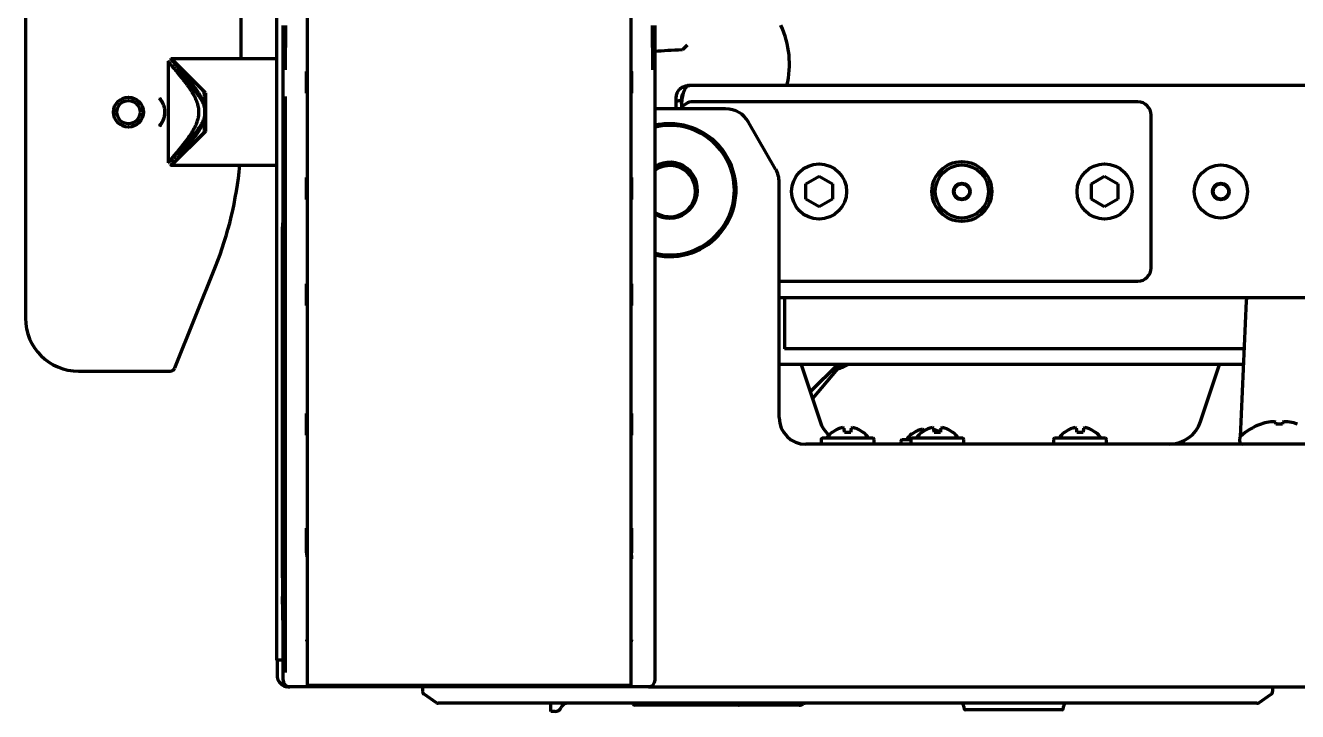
# Model space of a CAD drawing. Header units: inches. Extents: x -3022 to 7311, y 343 to 5680.
# Drawn here: x 2727.1 to 2918.7, y 418.2 to 521.4 of the extents above; entities that cross this region are included whole.
import ezdxf

# ---------------------------------------------------------------- set-up
doc = ezdxf.new("R2010")
doc.units = ezdxf.units.IN

msp = doc.modelspace()

# ---------------------------------------------------------------- linework, layer by layer
at = {"linetype": 'Continuous', "lineweight": 70}
for p, q in [((2769.54, 610.7), (2769.54, 423.9)), ((2818.29, 610.7), (2818.29, 423.9)), ((2727.12, 549.4), (2727.12, 477.39)), ((2759.62, 516.4), (2759.62, 549.4)), ((2764.92, 523.17), (2764.92, 425.9)), ((2765.92, 514.77), (2765.92, 521.45)), ((2766.28, 514.77), (2766.34, 521.45)), ((2821.49, 521.45), (2821.56, 514.77)), ((2821.92, 514.77), (2821.92, 521.45)), ((2748.62, 516), (2748.62, 500.8)), ((2749.12, 516.4), (2749.02, 516.4)), ((2753.82, 511.7), (2749.12, 516.4)), ((2754.22, 511.3), (2749.12, 516.4)), ((2764.92, 516.4), (2749.12, 516.4)), ((2769.45, 512.13), (2769.45, 513.67)), ((2818.39, 513.67), (2818.39, 512.13)), ((2821.92, 510.77), (2821.92, 514.77)), ((2826.98, 512.39), (2827.14, 512.39)), ((2827.17, 512.39), (2827.09, 512.39)), ((3595.66, 512.39), (2827.18, 512.39)), ((2754.12, 509.53), (2754.12, 510.4)), ((2754.22, 511.3), (2754.22, 505.5)), ((2765.92, 422.9), (2765.92, 510.77)), ((2766.26, 424.03), (2766.26, 510.77)), ((2821.92, 422.9), (2821.92, 510.77)), ((2825.12, 508.9), (2825.12, 509.96)), ((2825.92, 509.7), (2825.92, 510.24)), ((2825.92, 509.69), (2825.92, 509.01)), ((2894.62, 509.95), (2827.62, 509.95)), ((2754.12, 507.84), (2754.12, 508.97)), ((2832.54, 508.9), (2821.92, 508.9)), ((2896.62, 484.95), (2896.62, 507.95)), ((2754.12, 506.4), (2754.12, 507.27)), ((2840.08, 499.83), (2836, 506.9)), ((2754.22, 505.5), (2749.12, 500.4)), ((2749.12, 500.4), (2753.82, 505.11)), ((2749.02, 500.4), (2749.12, 500.4)), ((2749.12, 500.4), (2764.92, 500.4)), ((2844.62, 497.61), (2846.62, 498.76)), ((2846.62, 498.76), (2848.62, 497.61)), ((2887.62, 497.61), (2889.62, 498.76)), ((2889.62, 498.76), (2891.62, 497.61)), ((2769.45, 496.13), (2769.45, 497.67)), ((2818.39, 497.67), (2818.39, 496.13)), ((2840.62, 462.4), (2840.62, 497.83)), ((2844.62, 495.3), (2844.62, 497.61)), ((2848.62, 497.61), (2848.62, 495.3)), ((2872.62, 496.45), (2872.62, 496.6)), ((2887.62, 495.3), (2887.62, 497.61)), ((2891.62, 497.61), (2891.62, 495.3)), ((2846.62, 494.14), (2844.62, 495.3)), ((2848.62, 495.3), (2846.62, 494.14)), ((2889.62, 494.14), (2887.62, 495.3)), ((2891.62, 495.3), (2889.62, 494.14)), ((2765.81, 438.31), (2765.81, 491.13)), ((2749.61, 469.88), (2755.72, 485.14)), ((2840.62, 482.95), (2894.62, 482.95)), ((2769.45, 480.13), (2769.45, 481.67)), ((2818.39, 481.67), (2818.39, 480.13)), ((2840.63, 480.51), (3595.66, 480.51)), ((2841.42, 480.51), (2841.42, 474.95)), ((2910.92, 479.97), (2910.03, 459.51)), ((2841.42, 474.95), (2841.42, 472.75)), ((2910.61, 472.75), (2841.42, 472.75)), ((2735.11, 469.4), (2748.92, 469.4)), ((2910.51, 470.4), (2840.63, 470.4)), ((2843.91, 470.4), (2846.78, 461.82)), ((2849.42, 470.4), (2845.29, 466.27)), ((2849.94, 470.4), (2845.63, 465.26)), ((2904.06, 461.82), (2906.93, 470.4)), ((2769.45, 460.63), (2769.45, 462.17)), ((2818.39, 462.17), (2818.39, 460.63)), ((2915.42, 461.43), (2915.42, 461.74)), ((2916.42, 461.74), (2916.42, 461.43)), ((2848.59, 460.19), (2848.55, 460.19)), ((2853.29, 460.19), (2853.24, 460.19)), ((2860.59, 459.94), (2860.55, 459.94)), ((2862.09, 460.19), (2862.05, 460.19)), ((2862.4, 460.42), (2862.38, 460.59)), ((2866.79, 460.19), (2866.74, 460.19)), ((2883.59, 460.19), (2883.55, 460.19)), ((2888.29, 460.19), (2888.24, 460.19)), ((2913.17, 461.43), (2913.17, 461.44)), ((3583.92, 458.4), (2844.62, 458.4)), ((2846.92, 459.05), (2846.92, 458.65)), ((2854.77, 459.3), (2847.07, 459.3)), ((2854.92, 458.65), (2854.92, 459.05)), ((2858.92, 458.8), (2858.92, 458.4)), ((2860.42, 459.05), (2859.07, 459.05)), ((2860.42, 459.05), (2860.42, 458.65)), ((2868.27, 459.3), (2860.57, 459.3)), ((2868.42, 458.65), (2868.42, 459.05)), ((2881.92, 459.05), (2881.92, 458.65)), ((2889.77, 459.3), (2882.07, 459.3)), ((2889.92, 458.65), (2889.92, 459.05)), ((2909.92, 459.19), (2909.92, 458.9)), ((2909.99, 458.65), (2909.98, 458.4)), ((2769.45, 442.04), (2769.45, 444.89)), ((2818.39, 444.89), (2818.39, 442.04)), ((2769.54, 441.54), (2769.45, 441.63)), ((2765.92, 430.65), (2765.83, 435.48)), ((2765.92, 425.9), (2764.92, 425.9)), ((2765.04, 425.9), (2765.04, 423.32)), ((2769.54, 423.9), (2769.54, 422.1)), ((2818.29, 423.9), (2818.29, 422.1)), ((2765.34, 422.61), (2765.75, 422.2)), ((2766.64, 421.9), (2766.46, 421.9)), ((2766.64, 421.9), (2766.92, 421.9)), ((2820.92, 421.9), (2766.92, 421.9)), ((2818.29, 422.1), (2769.54, 422.1)), ((2786.92, 421.9), (2786.92, 421.17)), ((2820.93, 421.9), (3653.92, 421.9)), ((2914.92, 421.9), (2914.92, 421.17)), ((2788.99, 419.49), (2787.14, 420.75)), ((2912.85, 419.49), (2914.7, 420.75)), ((2790.92, 419.4), (2789.27, 419.4)), ((2910.92, 419.4), (2790.92, 419.4)), ((2806.22, 419.14), (2806.22, 419.4)), ((2806.22, 418.42), (2806.22, 419.14)), ((2806.22, 418.15), (2806.22, 418.42)), ((2806.86, 418.15), (2806.22, 418.15)), ((2807.79, 418.78), (2807.83, 418.86)), ((2807.82, 418.85), (2807.79, 418.78)), ((2822.44, 419.1), (2818.88, 419.1)), ((2825.65, 419.1), (2822.44, 419.1)), ((2829.39, 419.1), (2825.65, 419.1)), ((2830.59, 419.1), (2829.39, 419.1)), ((2834.58, 419.1), (2830.59, 419.1)), ((2836.73, 419.1), (2834.58, 419.1)), ((2841.48, 419.1), (2836.73, 419.1)), ((2843.62, 419.1), (2841.48, 419.1)), ((2868.42, 418.9), (2868.42, 418.65)), ((2883.17, 418.4), (2868.67, 418.4)), ((2883.42, 418.65), (2883.42, 418.9)), ((2912.56, 419.4), (2910.92, 419.4))]:
    msp.add_line(p, q, dxfattribs=at)
for centre, radius in [((2742.62, 508.4), 2.25), ((2742.62, 508.4), 1.75), ((2846.62, 496.45), 4.15), ((2868.12, 496.45), 4.5), ((2868.12, 496.45), 4), ((2889.62, 496.45), 4.15), ((2907.12, 496.45), 4), ((2868.12, 496.45), 1.25), ((2868.12, 496.45), 1.15), ((2907.12, 496.45), 1.25), ((2907.12, 496.45), 1.15)]:
    msp.add_circle(centre, radius, dxfattribs=at)
for centre, radius, start, end in [((2828.47, 515.65), 13.69, 346.2213, 25.1489), ((2827.62, 507.95), 2, 90, 151.6402), ((2829.92, 509.69), 4, 166.8963, 180), ((2894.62, 507.95), 2, 0, 90), ((2832.54, 504.9), 4, 30, 90), ((2824.12, 496.65), 10, 90, 102.7125), ((2824.12, 496.65), 10, 257.2931, 90), ((2824.12, 496.65), 9.75, 0, 103.0444), ((2705.12, 505.38), 54.5, 338.1986, 354.7602), ((2824.12, 496.65), 4.2, 270, 121.5844), ((2824.12, 496.65), 4, 270, 123.3619), ((2824.12, 496.45), 3.9, 331.2731, 124.335), ((2836.62, 497.83), 4, 0, 30), ((2824.12, 496.65), 9.75, 256.9556, 0), ((2824.12, 496.65), 4, 236.6325, 270), ((2824.12, 496.65), 4.2, 238.41, 270), ((2894.62, 484.95), 2, 270, 0), ((2912.42, 479.9), 1.5, 155.9613, 177.5), ((2844.62, 462.4), 4, 180, 270), ((2851.52, 463.4), 5, 198.4841, 226.8066), ((2899.32, 463.4), 5, 270, 341.5159), ((2915.92, 453.45), 8.44, 100.6622, 109.0271), ((2915.92, 453.45), 8.44, 70.9729, 79.3378), ((2850.92, 457.3), 3.74, 129.3791, 147.6759), ((2850.92, 457.3), 3.74, 32.3241, 50.6111), ((2862.92, 457.05), 3.74, 129.3791, 147.6759), ((2864.42, 457.3), 3.74, 129.3791, 147.6759), ((2864.42, 457.3), 3.74, 32.3241, 50.6111), ((2885.92, 457.3), 3.74, 129.3791, 147.6759), ((2885.92, 457.3), 3.74, 32.3241, 50.6111), ((2915.92, 453.45), 8.45, 108.9925, 133.7747), ((2915.92, 453.45), 7.99, 86.4122, 93.5878), ((2847.2, 459.05), 0.283, 118.0725, 180), ((2847.2, 458.65), 0.283, 180, 241.9275), ((2854.63, 459.05), 0.283, 0, 61.9275), ((2854.63, 458.65), 0.283, 298.0725, 0), ((2859.2, 458.8), 0.283, 118.0725, 180), ((2860.7, 459.05), 0.283, 118.0725, 180), ((2860.7, 458.65), 0.283, 180, 241.9275), ((2868.13, 459.05), 0.283, 0, 61.9275), ((2868.13, 458.65), 0.283, 298.0725, 0), ((2882.2, 459.05), 0.283, 118.0725, 180), ((2882.2, 458.65), 0.283, 180, 241.9275), ((2889.63, 459.05), 0.283, 0, 61.9275), ((2889.63, 458.65), 0.283, 298.0725, 0), ((2910.42, 459.19), 0.5, 133.7747, 180), ((2910.42, 458.9), 0.5, 180, 270), ((2766.04, 423.32), 1, 180, 225), ((2766.46, 422.9), 1, 225, 270), ((2787.42, 421.17), 0.5, 180, 235.7131), ((2914.42, 421.17), 0.5, 304.2869, 0), ((2789.27, 419.9), 0.5, 235.7131, 270), ((2806.86, 419.15), 1, 270, 337.9757), ((2808.72, 418.4), 1, 126.9617, 153.7693), ((2818.42, 419.15), 0.25, 23.5782, 90), ((2818.88, 419.35), 0.25, 203.5782, 270), ((2836.73, 419.35), 0.25, 270, 336.4218), ((2837.19, 419.15), 0.25, 90, 156.4218), ((2841.02, 419.15), 0.25, 23.5782, 90), ((2841.48, 419.35), 0.25, 203.5782, 270), ((2867.92, 418.9), 0.5, 0, 90), ((2868.67, 418.65), 0.25, 180, 270), ((2883.17, 418.65), 0.25, 270, 0), ((2883.92, 418.9), 0.5, 90, 180), ((2912.56, 419.9), 0.5, 270, 304.2869)]:
    msp.add_arc(centre, radius, start, end, dxfattribs=at)
for centre, major_axis, ratio, start_param, end_param in [((2828.8, 516.84), (10, 0.03), 0.096324, 1.849991, 2.329653), ((2826.87, 517.48), (2.07, 2.17), 0.265136, 1.360887, 1.694796), ((2747.88, 510.55), (-0.395, -0.307), 0.999595, 5.622872, 6.283185), ((2747.88, 506.26), (-0.395, 0.307), 0.999595, 0.000028, 0.660313), ((2769.81, 491.13), (3.46, -2), 0.999797, 3.435773, 3.665103), ((2735.13, 477.41), (-5.67, -5.67), 0.997265, 5.499157, 7.067214), ((2748.92, 470.15), (0.031, 0.75), 0.998627, 3.182793, 4.372709), ((2847.11, 477.41), (5.67, -5.67), 0.997265, 5.782902, 6.004169), ((2914.89, 453.45), (0, -8.32), 0.707107, 3.051363, 3.231822), ((2916.95, 453.45), (0, 8.32), 0.707107, 6.192956, 6.373415), ((2850.91, 457.28), (-3.62, 0.87), 0.997235, 5.247399, 5.62012), ((2850.66, 457.25), (-0.81, 3.6), 0.902278, 6.178468, 6.295334), ((2850.36, 457.25), (-0.38, 3.67), 0.420739, 6.027806, 6.144672), ((2850.62, 457.28), (-0.27, 3.72), 0.017407, 5.611261, 5.983982), ((2851.21, 457.28), (-0.27, -3.72), 0.017407, 3.440796, 3.813517), ((2851.47, 457.25), (-0.38, -3.67), 0.420739, 3.280106, 3.396972), ((2851.18, 457.25), (-0.81, -3.6), 0.902278, 3.129444, 3.24631), ((2850.92, 457.28), (-3.62, -0.87), 0.997235, 3.804658, 4.177379), ((2862.91, 457.03), (-3.62, 0.87), 0.997235, 5.247399, 5.62012), ((2862.66, 457), (-0.81, 3.6), 0.902278, 6.178468, 6.295334), ((2864.41, 457.28), (-3.62, 0.87), 0.997235, 5.247399, 5.62012), ((2862.36, 457), (-0.38, 3.67), 0.420739, 6.027806, 6.144672), ((2864.16, 457.25), (-0.81, 3.6), 0.902278, 6.178468, 6.295334), ((2863.86, 457.25), (-0.38, 3.67), 0.420739, 6.027806, 6.144672), ((2864.12, 457.28), (-0.27, 3.72), 0.017407, 5.611261, 5.983982), ((2862.92, 457.03), (-3.62, -0.87), 0.997235, 3.949751, 4.177379), ((2864.71, 457.28), (-0.27, -3.72), 0.017407, 3.440796, 3.813517), ((2864.97, 457.25), (-0.38, -3.67), 0.420739, 3.280106, 3.396972), ((2864.68, 457.25), (-0.81, -3.6), 0.902278, 3.129444, 3.24631), ((2864.42, 457.28), (-3.62, -0.87), 0.997235, 3.804658, 4.177379), ((2885.91, 457.28), (-3.62, 0.87), 0.997235, 5.247399, 5.62012), ((2885.66, 457.25), (-0.81, 3.6), 0.902278, 6.178468, 6.295334), ((2885.36, 457.25), (-0.38, 3.67), 0.420739, 6.027806, 6.144672), ((2885.62, 457.28), (-0.27, 3.72), 0.017407, 5.611261, 5.983982), ((2886.21, 457.28), (-0.27, -3.72), 0.017407, 3.440796, 3.813517), ((2886.47, 457.25), (-0.38, -3.67), 0.420739, 3.280106, 3.396972), ((2886.18, 457.25), (-0.81, -3.6), 0.902278, 3.129444, 3.24631), ((2885.92, 457.28), (-3.62, -0.87), 0.997235, 3.804658, 4.177379), ((2769.45, 442.04), (0, 0.707), 0.006171, 1.576967, 2.190511), ((2818.38, 442.04), (0, 0.707), 0.006171, 4.0925, 4.706218), ((2765.88, 438.31), (0, 4), 0.017455, 1.570796, 2.356194), ((2766.92, 422.9), (-0.707, -0.707), 0.999695, 5.497939, 7.068431), ((2820.92, 422.9), (0.707, -0.707), 0.999695, 5.497939, 7.068431), ((2825.47, 419.15), (0, 0.25), 0.381966, 5.123906, 6.283185), ((2825.65, 419.35), (0, 0.25), 0.381966, 1.982313, 3.141593), ((2843.62, 419.35), (0.544, 0), 0.459854, 4.712389, 5.871668), ((2844.61, 419.15), (0.544, 0), 0.459854, 1.570796, 2.730076)]:
    msp.add_ellipse(centre, major_axis=major_axis, ratio=ratio, start_param=start_param, end_param=end_param, dxfattribs=at)
for points, knots in [([(2754.12, 508.97), (2754.09, 509.11), (2754.05, 509.24), (2753.99, 509.43), (2753.96, 509.5), (2753.91, 509.62), (2753.89, 509.69), (2753.8, 509.87), (2753.74, 509.99), (2753.61, 510.22), (2753.55, 510.34), (2753.41, 510.56), (2753.34, 510.67), (2753.22, 510.84), (2753.19, 510.89), (2753.11, 511), (2753.07, 511.05), (2752.96, 511.21), (2752.88, 511.31), (2752.72, 511.52), (2752.65, 511.62), (2752.41, 511.91), (2752.25, 512.1), (2751.93, 512.48), (2751.77, 512.66), (2751.57, 512.88), (2751.53, 512.93), (2751.45, 513.02), (2751.34, 513.15), (2751.22, 513.27), (2750.99, 513.52), (2750.84, 513.69), (2750.55, 514), (2750.41, 514.15), (2750.14, 514.44), (2750.01, 514.57), (2749.75, 514.84), (2749.63, 514.96), (2749.41, 515.19), (2749.31, 515.3), (2749.17, 515.44), (2749.12, 515.49), (2749.06, 515.55), (2749.03, 515.58), (2749, 515.61), (2748.98, 515.63), (2748.97, 515.64), (2748.89, 515.73), (2748.83, 515.79), (2748.72, 515.9), (2748.69, 515.94), (2748.65, 515.98), (2748.64, 515.99), (2748.63, 516), (2748.62, 516), (2748.62, 516), (2748.62, 516), (2748.62, 516), (2748.62, 516), (2748.62, 516)], [0, 0, 0, 0, 0.031218, 0.031218, 0.046827, 0.046827, 0.062436, 0.062436, 0.093653, 0.093653, 0.124871, 0.124871, 0.156089, 0.156089, 0.171698, 0.171698, 0.187307, 0.187307, 0.218525, 0.218525, 0.249742, 0.249742, 0.312178, 0.312178, 0.374614, 0.374614, 0.390223, 0.390223, 0.405831, 0.437049, 0.437049, 0.499485, 0.499485, 0.561921, 0.561921, 0.624356, 0.624356, 0.686792, 0.686792, 0.749227, 0.749227, 0.780445, 0.780445, 0.796054, 0.803859, 0.803859, 0.811663, 0.811663, 0.874099, 0.874099, 0.936534, 0.936534, 0.967752, 0.967752, 0.983361, 0.983361, 0.99897, 0.99897, 1, 1, 1, 1]), ([(2754.12, 509.53), (2754.08, 509.66), (2754.03, 509.78), (2753.92, 510.02), (2753.87, 510.14), (2753.75, 510.37), (2753.69, 510.48), (2753.57, 510.7), (2753.5, 510.81), (2753.4, 510.98), (2753.37, 511.03), (2753.3, 511.14), (2753.26, 511.19), (2753.16, 511.35), (2753.09, 511.45), (2752.87, 511.76), (2752.73, 511.96), (2752.44, 512.35), (2752.29, 512.54), (2752.08, 512.82), (2752, 512.91), (2751.89, 513.04), (2751.86, 513.09), (2751.79, 513.18), (2751.75, 513.22), (2751.57, 513.44), (2751.43, 513.62), (2751.15, 513.95), (2751.02, 514.11), (2750.76, 514.42), (2750.63, 514.57), (2750.44, 514.78), (2750.38, 514.85), (2750.29, 514.95), (2750.26, 514.99), (2750.2, 515.06), (2750.18, 515.09), (2750.03, 515.25), (2749.93, 515.37), (2749.73, 515.6), (2749.64, 515.71), (2749.51, 515.85), (2749.47, 515.89), (2749.41, 515.96), (2749.4, 515.98), (2749.37, 516.01), (2749.36, 516.02), (2749.34, 516.04), (2749.27, 516.12), (2749.2, 516.19), (2749.11, 516.3), (2749.08, 516.34), (2749.04, 516.38), (2749.03, 516.39), (2749.02, 516.4), (2749.02, 516.4), (2749.02, 516.4), (2749.02, 516.4), (2749.02, 516.4), (2749.02, 516.4), (2749.02, 516.4)], [0, 0, 0, 0, 0.031212, 0.031212, 0.062424, 0.062424, 0.093636, 0.093636, 0.124848, 0.124848, 0.140454, 0.140454, 0.15606, 0.15606, 0.187272, 0.187272, 0.249696, 0.249696, 0.31212, 0.31212, 0.343332, 0.343332, 0.358938, 0.358938, 0.374544, 0.374544, 0.436967, 0.436967, 0.499391, 0.499391, 0.561815, 0.561815, 0.593027, 0.593027, 0.608633, 0.608633, 0.624239, 0.624239, 0.686663, 0.686663, 0.749087, 0.749087, 0.780299, 0.780299, 0.795905, 0.795905, 0.803708, 0.803708, 0.811511, 0.873935, 0.873935, 0.936359, 0.936359, 0.967571, 0.967571, 0.983177, 0.983177, 0.998783, 0.998783, 1, 1, 1, 1]), ([(2749.12, 501.4), (2749.12, 501.4), (2749.13, 501.42), (2749.18, 501.47), (2749.21, 501.51), (2749.28, 501.58), (2749.3, 501.61), (2749.34, 501.66), (2749.36, 501.68), (2749.39, 501.71), (2749.4, 501.73), (2749.48, 501.82), (2749.56, 501.91), (2749.72, 502.1), (2749.81, 502.2), (2749.93, 502.34), (2749.95, 502.37), (2750, 502.43), (2750.03, 502.46), (2750.1, 502.55), (2750.15, 502.61), (2750.31, 502.81), (2750.42, 502.94), (2750.65, 503.23), (2750.77, 503.38), (2750.95, 503.61), (2751.01, 503.69), (2751.11, 503.81), (2751.14, 503.85), (2751.2, 503.93), (2751.23, 503.97), (2751.39, 504.18), (2751.52, 504.35), (2751.77, 504.71), (2751.89, 504.89), (2752.14, 505.27), (2752.26, 505.46), (2752.43, 505.76), (2752.49, 505.87), (2752.57, 506.02), (2752.6, 506.08), (2752.65, 506.18), (2752.68, 506.24), (2752.76, 506.4), (2752.81, 506.51), (2752.9, 506.73), (2752.94, 506.84), (2753.02, 507.07), (2753.06, 507.19), (2753.1, 507.34), (2753.11, 507.37), (2753.12, 507.43), (2753.15, 507.52), (2753.17, 507.61), (2753.2, 507.79), (2753.22, 507.91), (2753.24, 508.16), (2753.25, 508.29), (2753.24, 508.44), (2753.24, 508.47), (2753.24, 508.54), (2753.24, 508.57), (2753.24, 508.66), (2753.22, 508.85), (2753.2, 509.03), (2753.15, 509.27), (2753.12, 509.39), (2753.07, 509.57), (2753.06, 509.63), (2753.03, 509.72), (2753.02, 509.75), (2753, 509.81), (2752.95, 509.95), (2752.89, 510.09), (2752.8, 510.31), (2752.75, 510.42), (2752.65, 510.64), (2752.6, 510.74), (2752.48, 510.95), (2752.43, 511.05), (2752.34, 511.2), (2752.31, 511.25), (2752.25, 511.35), (2752.22, 511.4), (2752.13, 511.55), (2752.07, 511.64), (2751.88, 511.93), (2751.76, 512.11), (2751.51, 512.46), (2751.38, 512.63), (2751.14, 512.96), (2751.01, 513.12), (2750.83, 513.36), (2750.77, 513.43), (2750.68, 513.54), (2750.65, 513.58), (2750.59, 513.65), (2750.56, 513.69), (2750.42, 513.87), (2750.31, 514), (2750.1, 514.26), (2750, 514.38), (2749.85, 514.55), (2749.81, 514.6), (2749.74, 514.68), (2749.72, 514.71), (2749.68, 514.76), (2749.66, 514.78), (2749.55, 514.9), (2749.48, 514.99), (2749.35, 515.13), (2749.3, 515.2), (2749.24, 515.26), (2749.23, 515.27), (2749.21, 515.3), (2749.2, 515.31), (2749.18, 515.34), (2749.15, 515.37), (2749.13, 515.39), (2749.12, 515.4), (2749.12, 515.4), (2749.12, 515.4), (2749.12, 515.4), (2749.12, 515.4)], [0, 0, 0, 0, 0.031264, 0.031264, 0.062527, 0.062527, 0.078159, 0.078159, 0.085975, 0.085975, 0.093791, 0.093791, 0.125055, 0.125055, 0.156318, 0.156318, 0.164134, 0.164134, 0.17195, 0.17195, 0.187582, 0.187582, 0.218846, 0.218846, 0.250109, 0.250109, 0.265741, 0.265741, 0.273557, 0.273557, 0.281373, 0.281373, 0.312637, 0.312637, 0.3439, 0.3439, 0.375164, 0.375164, 0.390796, 0.390796, 0.398612, 0.398612, 0.406428, 0.406428, 0.42206, 0.42206, 0.437691, 0.437691, 0.453323, 0.453323, 0.457231, 0.457231, 0.461139, 0.468955, 0.468955, 0.484587, 0.484587, 0.500219, 0.500219, 0.504127, 0.504127, 0.508035, 0.508035, 0.515851, 0.531483, 0.531483, 0.547114, 0.547114, 0.55493, 0.55493, 0.558838, 0.558838, 0.562746, 0.578378, 0.578378, 0.59401, 0.59401, 0.609642, 0.609642, 0.625274, 0.625274, 0.633089, 0.633089, 0.640905, 0.640905, 0.656537, 0.656537, 0.687801, 0.687801, 0.719065, 0.719065, 0.750328, 0.750328, 0.76596, 0.76596, 0.773776, 0.773776, 0.781592, 0.781592, 0.812856, 0.812856, 0.844119, 0.844119, 0.859751, 0.859751, 0.867567, 0.867567, 0.875383, 0.875383, 0.906647, 0.906647, 0.93791, 0.93791, 0.945726, 0.945726, 0.953542, 0.953542, 0.969174, 0.984806, 0.984806, 0.992622, 0.992622, 1, 1, 1, 1]), ([(2765.92, 510.77), (2765.92, 511.12), (2765.92, 511.47), (2765.92, 512.16), (2765.92, 512.49), (2765.92, 513), (2765.92, 513.16), (2765.92, 513.41), (2765.92, 513.5), (2765.92, 513.66), (2765.92, 513.74), (2765.92, 514.15), (2765.92, 514.46), (2765.92, 514.77)], [0, 0, 0, 0, 0.25, 0.25, 0.5, 0.5, 0.625, 0.625, 0.6875, 0.6875, 0.75, 0.75, 1, 1, 1, 1]), ([(2769.45, 513.67), (2769.45, 513.72), (2769.45, 513.76), (2769.45, 513.84), (2769.45, 513.88), (2769.45, 513.96), (2769.45, 514), (2769.45, 514.08), (2769.45, 514.12), (2769.45, 514.17), (2769.45, 514.19), (2769.45, 514.22), (2769.45, 514.24), (2769.45, 514.29), (2769.45, 514.32), (2769.45, 514.38), (2769.45, 514.43), (2769.45, 514.48), (2769.45, 514.51), (2769.45, 514.52), (2769.45, 514.53), (2769.45, 514.54)], [0, 0, 0, 0, 0.125, 0.125, 0.25, 0.25, 0.375, 0.375, 0.5, 0.5, 0.5625, 0.5625, 0.625, 0.625, 0.75, 0.75, 0.875, 0.9375, 0.96875, 0.96875, 1, 1, 1, 1]), ([(2818.38, 514.54), (2818.38, 514.53), (2818.38, 514.52), (2818.38, 514.51), (2818.38, 514.48), (2818.38, 514.43), (2818.38, 514.38), (2818.38, 514.32), (2818.38, 514.29), (2818.38, 514.24), (2818.38, 514.22), (2818.38, 514.19), (2818.38, 514.17), (2818.38, 514.12), (2818.38, 514.08), (2818.38, 514), (2818.38, 513.96), (2818.39, 513.88), (2818.39, 513.84), (2818.39, 513.76), (2818.39, 513.72), (2818.39, 513.67)], [0, 0, 0, 0, 0.03125, 0.03125, 0.0625, 0.125, 0.25, 0.25, 0.375, 0.375, 0.4375, 0.4375, 0.5, 0.5, 0.625, 0.625, 0.75, 0.75, 0.875, 0.875, 1, 1, 1, 1]), ([(2754.12, 510.4), (2754.12, 510.52), (2754.12, 510.63), (2754.11, 510.8), (2754.1, 510.86), (2754.09, 510.97), (2754.08, 511.03), (2754.06, 511.14), (2754.05, 511.19), (2754.03, 511.27), (2754.03, 511.3), (2754.01, 511.35), (2754, 511.38), (2753.98, 511.43), (2753.97, 511.46), (2753.95, 511.51), (2753.94, 511.54), (2753.92, 511.57), (2753.91, 511.58), (2753.9, 511.61), (2753.89, 511.62), (2753.86, 511.65), (2753.84, 511.68), (2753.82, 511.7)], [0, 0, 0, 0, 0.25, 0.25, 0.375, 0.375, 0.5, 0.5, 0.625, 0.625, 0.6875, 0.6875, 0.75, 0.75, 0.8125, 0.8125, 0.875, 0.875, 0.90625, 0.90625, 0.9375, 0.9375, 1, 1, 1, 1]), ([(2769.45, 511.27), (2769.45, 511.28), (2769.45, 511.28), (2769.45, 511.3), (2769.45, 511.32), (2769.45, 511.38), (2769.45, 511.42), (2769.45, 511.49), (2769.45, 511.52), (2769.45, 511.57), (2769.45, 511.59), (2769.45, 511.62), (2769.45, 511.64), (2769.45, 511.69), (2769.45, 511.73), (2769.45, 511.8), (2769.45, 511.84), (2769.45, 511.92), (2769.45, 511.96), (2769.45, 512.05), (2769.45, 512.09), (2769.45, 512.13)], [0, 0, 0, 0, 0.03125, 0.03125, 0.0625, 0.125, 0.25, 0.25, 0.375, 0.375, 0.4375, 0.4375, 0.5, 0.5, 0.625, 0.625, 0.75, 0.75, 0.875, 0.875, 1, 1, 1, 1]), ([(2818.39, 512.13), (2818.39, 512.09), (2818.39, 512.05), (2818.39, 511.96), (2818.39, 511.92), (2818.38, 511.84), (2818.38, 511.8), (2818.38, 511.73), (2818.38, 511.69), (2818.38, 511.64), (2818.38, 511.62), (2818.38, 511.59), (2818.38, 511.57), (2818.38, 511.52), (2818.38, 511.49), (2818.38, 511.42), (2818.38, 511.38), (2818.38, 511.32), (2818.38, 511.3), (2818.38, 511.28), (2818.38, 511.28), (2818.38, 511.27)], [0, 0, 0, 0, 0.125, 0.125, 0.25, 0.25, 0.375, 0.375, 0.5, 0.5, 0.5625, 0.5625, 0.625, 0.625, 0.75, 0.75, 0.875, 0.9375, 0.96875, 0.96875, 1, 1, 1, 1]), ([(2825.12, 510.59), (2825.12, 510.6), (2825.12, 510.61), (2825.12, 510.64), (2825.12, 510.66), (2825.12, 510.68), (2825.12, 510.7), (2825.12, 510.72), (2825.12, 510.74), (2825.13, 510.76), (2825.13, 510.78), (2825.13, 510.8), (2825.13, 510.83), (2825.14, 510.85), (2825.14, 510.87), (2825.14, 510.89), (2825.15, 510.91), (2825.15, 510.93), (2825.15, 510.95), (2825.16, 510.97), (2825.16, 510.99), (2825.17, 511.01), (2825.17, 511.03), (2825.18, 511.05), (2825.18, 511.07), (2825.19, 511.09), (2825.19, 511.11), (2825.2, 511.13), (2825.21, 511.15), (2825.21, 511.17), (2825.22, 511.19), (2825.23, 511.21), (2825.23, 511.23), (2825.24, 511.25), (2825.25, 511.27), (2825.26, 511.29), (2825.27, 511.31), (2825.27, 511.32), (2825.28, 511.34), (2825.29, 511.36), (2825.3, 511.38), (2825.31, 511.4), (2825.32, 511.42), (2825.33, 511.43), (2825.34, 511.45), (2825.35, 511.47), (2825.36, 511.49), (2825.37, 511.5), (2825.38, 511.52), (2825.39, 511.54), (2825.4, 511.56), (2825.41, 511.57), (2825.42, 511.59), (2825.43, 511.61), (2825.44, 511.62), (2825.45, 511.64), (2825.46, 511.65), (2825.48, 511.67), (2825.49, 511.69), (2825.5, 511.7), (2825.51, 511.72), (2825.52, 511.73), (2825.54, 511.75), (2825.55, 511.76), (2825.56, 511.78), (2825.58, 511.79), (2825.59, 511.81), (2825.61, 511.83), (2825.64, 511.86), (2825.67, 511.89), (2825.71, 511.92), (2825.74, 511.96), (2825.78, 511.99), (2825.82, 512.02), (2825.85, 512.04), (2825.89, 512.07), (2825.93, 512.1), (2825.97, 512.12), (2826.01, 512.15), (2826.05, 512.17), (2826.09, 512.19), (2826.13, 512.21), (2826.17, 512.23), (2826.21, 512.25), (2826.25, 512.26), (2826.29, 512.28), (2826.33, 512.29), (2826.37, 512.31), (2826.41, 512.32), (2826.45, 512.33), (2826.49, 512.34), (2826.53, 512.35), (2826.57, 512.36), (2826.61, 512.37), (2826.65, 512.37), (2826.69, 512.38), (2826.73, 512.38), (2826.77, 512.39), (2826.79, 512.39), (2826.81, 512.39)], [0, 0, 0, 0, 0.007389, 0.014772, 0.022148, 0.029517, 0.036879, 0.044235, 0.051584, 0.058927, 0.066263, 0.073593, 0.080917, 0.088234, 0.095545, 0.102851, 0.11015, 0.117443, 0.12473, 0.132011, 0.139286, 0.146556, 0.15382, 0.161078, 0.16833, 0.175578, 0.182819, 0.190055, 0.197286, 0.204512, 0.211732, 0.218948, 0.226158, 0.233363, 0.240563, 0.247758, 0.254949, 0.262134, 0.269315, 0.276492, 0.283663, 0.29083, 0.297993, 0.305151, 0.312305, 0.319455, 0.326601, 0.333742, 0.340879, 0.348012, 0.355142, 0.362267, 0.369389, 0.376507, 0.383621, 0.390731, 0.397838, 0.404942, 0.412042, 0.419138, 0.426232, 0.433322, 0.440409, 0.447493, 0.454573, 0.461651, 0.468726, 0.475798, 0.493613, 0.511357, 0.529031, 0.546636, 0.564173, 0.581643, 0.599048, 0.616388, 0.633665, 0.650879, 0.668031, 0.685123, 0.702157, 0.719132, 0.73605, 0.752913, 0.769721, 0.786476, 0.803179, 0.819831, 0.836433, 0.852987, 0.869493, 0.885954, 0.90237, 0.918742, 0.935073, 0.951363, 0.967613, 0.983825, 1, 1, 1, 1]), ([(2827.09, 512.39), (2827.08, 512.39), (2827.08, 512.39), (2827.06, 512.39), (2827.05, 512.38), (2827.03, 512.38), (2827.02, 512.38), (2827.01, 512.38), (2826.99, 512.37), (2826.98, 512.37), (2826.96, 512.37), (2826.95, 512.36), (2826.94, 512.36), (2826.92, 512.36), (2826.91, 512.35), (2826.9, 512.35), (2826.88, 512.34), (2826.87, 512.34), (2826.86, 512.33), (2826.84, 512.33), (2826.83, 512.32), (2826.82, 512.31), (2826.81, 512.31), (2826.79, 512.3), (2826.78, 512.29), (2826.77, 512.28), (2826.75, 512.28), (2826.74, 512.27), (2826.73, 512.26), (2826.72, 512.25), (2826.7, 512.24), (2826.69, 512.23), (2826.65, 512.2), (2826.6, 512.14), (2826.52, 512.05), (2826.44, 511.94), (2826.38, 511.82), (2826.32, 511.7), (2826.26, 511.56), (2826.21, 511.41), (2826.18, 511.29), (2826.15, 511.21), (2826.14, 511.17), (2826.13, 511.13), (2826.12, 511.09), (2826.11, 511.05), (2826.1, 511.01), (2826.09, 510.97), (2826.09, 510.93), (2826.08, 510.89), (2826.07, 510.84), (2826.06, 510.8), (2826.05, 510.76), (2826.04, 510.72), (2826.04, 510.68), (2826.03, 510.63), (2826.02, 510.61), (2826.02, 510.59)], [0, 0, 0, 0, 0.008318, 0.016663, 0.025033, 0.033431, 0.041855, 0.050306, 0.058784, 0.067289, 0.075822, 0.084383, 0.092972, 0.101589, 0.110234, 0.118908, 0.12761, 0.136341, 0.145102, 0.153891, 0.16271, 0.171559, 0.180437, 0.189346, 0.198284, 0.207253, 0.216253, 0.225283, 0.234343, 0.243435, 0.252558, 0.261712, 0.270898, 0.334721, 0.398233, 0.461488, 0.524538, 0.583363, 0.643194, 0.704072, 0.766035, 0.780791, 0.795527, 0.810243, 0.82494, 0.839619, 0.85428, 0.868923, 0.883549, 0.898159, 0.912752, 0.92733, 0.941892, 0.95644, 0.970973, 0.985493, 1, 1, 1, 1]), ([(2826.97, 512.39), (2826.95, 512.39), (2826.92, 512.39), (2826.87, 512.39), (2826.84, 512.39), (2826.81, 512.39)], [0, 0, 0, 0, 0.5, 0.5, 1, 1, 1, 1]), ([(2747.31, 506.36), (2747.44, 506.5), (2747.56, 506.64), (2747.76, 506.96), (2747.84, 507.13), (2747.98, 507.48), (2748.03, 507.66), (2748.1, 508.03), (2748.12, 508.22), (2748.12, 508.59), (2748.1, 508.78), (2748.03, 509.15), (2747.98, 509.33), (2747.84, 509.68), (2747.76, 509.84), (2747.56, 510.16), (2747.44, 510.31), (2747.31, 510.45)], [0, 0, 0, 0, 0.125, 0.125, 0.25, 0.25, 0.375, 0.375, 0.5, 0.5, 0.625, 0.625, 0.75, 0.75, 0.875, 0.875, 1, 1, 1, 1]), ([(2747.86, 509.61), (2747.85, 509.64), (2747.84, 509.66), (2747.81, 509.73), (2747.79, 509.77), (2747.76, 509.82), (2747.75, 509.84), (2747.73, 509.88), (2747.72, 509.9), (2747.69, 509.95), (2747.67, 509.98), (2747.64, 510.04), (2747.62, 510.06), (2747.59, 510.1), (2747.59, 510.11), (2747.57, 510.13), (2747.56, 510.14), (2747.54, 510.17), (2747.53, 510.18), (2747.51, 510.21), (2747.5, 510.22), (2747.5, 510.23), (2747.49, 510.24), (2747.49, 510.24), (2747.49, 510.24), (2747.49, 510.24)], [0, 0, 0, 0, 0.063287, 0.063287, 0.180376, 0.180376, 0.23892, 0.23892, 0.297465, 0.297465, 0.414554, 0.414554, 0.531643, 0.531643, 0.590188, 0.590188, 0.648733, 0.648733, 0.765822, 0.765822, 0.882911, 0.882911, 0.941455, 0.941455, 1, 1, 1, 1]), ([(2754.12, 509.53), (2754.12, 509.44), (2754.12, 509.35), (2754.12, 509.16), (2754.12, 509.07), (2754.12, 508.97)], [0, 0, 0, 0, 0.5, 0.5, 1, 1, 1, 1]), ([(2826.15, 511.23), (2826.14, 511.23), (2826.14, 511.22), (2826.13, 511.21), (2826.12, 511.2), (2826.12, 511.19), (2826.11, 511.18), (2826.1, 511.17), (2826.09, 511.16), (2826.08, 511.14), (2826.08, 511.13), (2826.07, 511.12), (2826.06, 511.11), (2826.06, 511.1), (2826.05, 511.09), (2826.04, 511.07), (2826.04, 511.06), (2826.03, 511.05), (2826.02, 511.04), (2826.02, 511.02), (2826.01, 511.01), (2826, 511), (2826, 510.99), (2825.99, 510.97), (2825.99, 510.96), (2825.98, 510.95), (2825.98, 510.93), (2825.97, 510.92), (2825.97, 510.91), (2825.96, 510.89), (2825.96, 510.88), (2825.96, 510.87), (2825.95, 510.85), (2825.95, 510.84), (2825.95, 510.82), (2825.94, 510.81), (2825.94, 510.8), (2825.94, 510.78), (2825.93, 510.77), (2825.93, 510.75), (2825.93, 510.74), (2825.93, 510.72), (2825.92, 510.71), (2825.92, 510.7), (2825.92, 510.68), (2825.92, 510.67), (2825.92, 510.65), (2825.92, 510.64), (2825.92, 510.62), (2825.92, 510.61), (2825.92, 510.6), (2825.92, 510.59)], [0, 0, 0, 0, 0.016179, 0.037049, 0.057892, 0.07871, 0.099503, 0.120273, 0.141018, 0.161741, 0.182442, 0.203122, 0.22378, 0.244419, 0.265037, 0.285637, 0.306219, 0.326783, 0.347331, 0.367862, 0.388378, 0.408878, 0.429365, 0.449838, 0.470299, 0.490747, 0.511183, 0.531609, 0.552025, 0.572431, 0.592829, 0.613219, 0.633601, 0.653976, 0.674346, 0.69471, 0.715069, 0.735425, 0.755777, 0.776127, 0.796474, 0.816821, 0.837167, 0.857513, 0.877861, 0.898209, 0.91856, 0.938914, 0.959271, 0.979633, 1, 1, 1, 1]), ([(2747.49, 506.56), (2747.49, 506.56), (2747.49, 506.57), (2747.49, 506.57), (2747.5, 506.57), (2747.5, 506.58), (2747.51, 506.59), (2747.53, 506.61), (2747.53, 506.62), (2747.54, 506.64), (2747.55, 506.65), (2747.57, 506.68), (2747.59, 506.7), (2747.62, 506.74), (2747.63, 506.77), (2747.66, 506.81), (2747.67, 506.83), (2747.69, 506.86), (2747.7, 506.88), (2747.73, 506.93), (2747.75, 506.96), (2747.78, 507.02), (2747.79, 507.04), (2747.81, 507.08), (2747.82, 507.1), (2747.87, 507.21), (2747.91, 507.3), (2747.96, 507.45), (2747.98, 507.5), (2748.01, 507.61), (2748.03, 507.66), (2748.06, 507.82), (2748.08, 507.94), (2748.1, 508.08), (2748.1, 508.11), (2748.11, 508.17), (2748.11, 508.2), (2748.11, 508.26), (2748.12, 508.29), (2748.12, 508.32)], [0, 0, 0, 0, 0.032242, 0.032242, 0.064485, 0.064485, 0.12897, 0.12897, 0.161212, 0.161212, 0.193455, 0.193455, 0.25794, 0.25794, 0.322425, 0.322425, 0.354667, 0.354667, 0.38691, 0.38691, 0.451394, 0.451394, 0.483637, 0.483637, 0.515879, 0.515879, 0.644849, 0.644849, 0.709334, 0.709334, 0.773819, 0.773819, 0.902789, 0.902789, 0.935031, 0.935031, 0.967274, 0.967274, 1, 1, 1, 1]), ([(2748.62, 500.8), (2748.62, 500.8), (2748.62, 500.8), (2748.62, 500.81), (2748.62, 500.81), (2748.63, 500.82), (2748.64, 500.83), (2748.68, 500.87), (2748.72, 500.91), (2748.8, 500.99), (2748.83, 501.02), (2748.87, 501.06), (2748.89, 501.08), (2748.93, 501.12), (2748.94, 501.13), (2749.04, 501.23), (2749.12, 501.32), (2749.31, 501.51), (2749.41, 501.62), (2749.55, 501.76), (2749.58, 501.79), (2749.64, 501.85), (2749.73, 501.94), (2749.82, 502.04), (2750.01, 502.23), (2750.14, 502.37), (2750.41, 502.66), (2750.55, 502.81), (2750.77, 503.04), (2750.85, 503.12), (2750.96, 503.25), (2751, 503.29), (2751.07, 503.37), (2751.11, 503.41), (2751.19, 503.5), (2751.23, 503.54), (2751.31, 503.62), (2751.34, 503.67), (2751.46, 503.8), (2751.54, 503.89), (2751.78, 504.15), (2751.94, 504.34), (2752.25, 504.71), (2752.41, 504.9), (2752.65, 505.19), (2752.73, 505.29), (2752.88, 505.5), (2752.96, 505.6), (2753.11, 505.81), (2753.18, 505.91), (2753.33, 506.13), (2753.4, 506.24), (2753.51, 506.41), (2753.54, 506.47), (2753.59, 506.55), (2753.61, 506.58), (2753.64, 506.64), (2753.66, 506.67), (2753.74, 506.82), (2753.8, 506.94), (2753.91, 507.18), (2753.96, 507.31), (2754.05, 507.57), (2754.09, 507.7), (2754.12, 507.84)], [0, 0, 0, 0, 0.015287, 0.015287, 0.030917, 0.030917, 0.062178, 0.062178, 0.124699, 0.124699, 0.15596, 0.15596, 0.17159, 0.17159, 0.187221, 0.187221, 0.249742, 0.249742, 0.312264, 0.312264, 0.327894, 0.327894, 0.343524, 0.374785, 0.374785, 0.437307, 0.437307, 0.499828, 0.499828, 0.531089, 0.531089, 0.546719, 0.546719, 0.56235, 0.56235, 0.57798, 0.57798, 0.59361, 0.59361, 0.624871, 0.624871, 0.687393, 0.687393, 0.749914, 0.749914, 0.781175, 0.781175, 0.812436, 0.812436, 0.843696, 0.843696, 0.874957, 0.874957, 0.890587, 0.890587, 0.898403, 0.898403, 0.906218, 0.906218, 0.937479, 0.937479, 0.968739, 0.968739, 1, 1, 1, 1]), ([(2754.12, 507.84), (2754.12, 507.74), (2754.12, 507.65), (2754.12, 507.46), (2754.12, 507.37), (2754.12, 507.27)], [0, 0, 0, 0, 0.5, 0.5, 1, 1, 1, 1]), ([(2749.08, 500.47), (2749.07, 500.46), (2749.06, 500.45), (2749.04, 500.43), (2749.03, 500.42), (2749.02, 500.41), (2749.02, 500.41), (2749.02, 500.4), (2749.02, 500.4), (2749.02, 500.4), (2749.02, 500.4), (2749.02, 500.41), (2749.02, 500.41), (2749.03, 500.42), (2749.04, 500.43), (2749.08, 500.47), (2749.11, 500.51), (2749.18, 500.58), (2749.2, 500.61), (2749.25, 500.66), (2749.26, 500.68), (2749.29, 500.71), (2749.31, 500.73), (2749.39, 500.82), (2749.47, 500.91), (2749.63, 501.1), (2749.73, 501.2), (2749.85, 501.35), (2749.88, 501.38), (2749.93, 501.43), (2749.96, 501.46), (2750.04, 501.56), (2750.09, 501.62), (2750.26, 501.82), (2750.38, 501.95), (2750.63, 502.24), (2750.75, 502.39), (2751.02, 502.7), (2751.15, 502.86), (2751.36, 503.11), (2751.43, 503.2), (2751.54, 503.32), (2751.57, 503.37), (2751.65, 503.46), (2751.68, 503.5), (2751.86, 503.72), (2752.01, 503.9), (2752.3, 504.27), (2752.44, 504.46), (2752.73, 504.85), (2752.87, 505.05), (2753.09, 505.35), (2753.16, 505.45), (2753.29, 505.66), (2753.36, 505.77), (2753.49, 505.98), (2753.56, 506.09), (2753.66, 506.26), (2753.69, 506.32), (2753.75, 506.43), (2753.78, 506.49), (2753.87, 506.67), (2753.92, 506.78), (2754.03, 507.03), (2754.08, 507.15), (2754.12, 507.27)], [0, 0, 0, 0, 0.018362, 0.018362, 0.047234, 0.047234, 0.06167, 0.06167, 0.076106, 0.076106, 0.090542, 0.090542, 0.104977, 0.104977, 0.133849, 0.133849, 0.191593, 0.191593, 0.220464, 0.220464, 0.2349, 0.2349, 0.249336, 0.249336, 0.307079, 0.307079, 0.364823, 0.364823, 0.379259, 0.379259, 0.393694, 0.393694, 0.422566, 0.422566, 0.48031, 0.48031, 0.538053, 0.538053, 0.595796, 0.595796, 0.624668, 0.624668, 0.639104, 0.639104, 0.65354, 0.65354, 0.711283, 0.711283, 0.769026, 0.769026, 0.82677, 0.82677, 0.855642, 0.855642, 0.884513, 0.884513, 0.913385, 0.913385, 0.927821, 0.927821, 0.942257, 0.942257, 0.971128, 0.971128, 1, 1, 1, 1]), ([(2753.82, 505.11), (2753.84, 505.13), (2753.86, 505.15), (2753.9, 505.2), (2753.91, 505.22), (2753.93, 505.26), (2753.94, 505.27), (2753.95, 505.29), (2753.96, 505.31), (2753.97, 505.35), (2753.98, 505.37), (2754.01, 505.45), (2754.03, 505.5), (2754.05, 505.61), (2754.06, 505.67), (2754.08, 505.78), (2754.09, 505.83), (2754.1, 505.95), (2754.11, 506), (2754.12, 506.17), (2754.12, 506.29), (2754.12, 506.4)], [0, 0, 0, 0, 0.0625, 0.0625, 0.125, 0.125, 0.15625, 0.15625, 0.1875, 0.1875, 0.25, 0.25, 0.375, 0.375, 0.5, 0.5, 0.625, 0.625, 0.75, 0.75, 1, 1, 1, 1]), ([(2769.45, 497.67), (2769.45, 497.72), (2769.45, 497.76), (2769.45, 497.84), (2769.45, 497.88), (2769.45, 497.96), (2769.45, 498), (2769.45, 498.08), (2769.45, 498.12), (2769.45, 498.17), (2769.45, 498.19), (2769.45, 498.22), (2769.45, 498.24), (2769.45, 498.29), (2769.45, 498.32), (2769.45, 498.38), (2769.45, 498.43), (2769.45, 498.48), (2769.45, 498.51), (2769.45, 498.52), (2769.45, 498.53), (2769.45, 498.54)], [0, 0, 0, 0, 0.125, 0.125, 0.25, 0.25, 0.375, 0.375, 0.5, 0.5, 0.5625, 0.5625, 0.625, 0.625, 0.75, 0.75, 0.875, 0.9375, 0.96875, 0.96875, 1, 1, 1, 1]), ([(2818.38, 498.54), (2818.38, 498.53), (2818.38, 498.52), (2818.38, 498.51), (2818.38, 498.48), (2818.38, 498.43), (2818.38, 498.38), (2818.38, 498.32), (2818.38, 498.29), (2818.38, 498.24), (2818.38, 498.22), (2818.38, 498.19), (2818.38, 498.17), (2818.38, 498.12), (2818.38, 498.08), (2818.38, 498), (2818.38, 497.96), (2818.39, 497.88), (2818.39, 497.84), (2818.39, 497.76), (2818.39, 497.72), (2818.39, 497.67)], [0, 0, 0, 0, 0.03125, 0.03125, 0.0625, 0.125, 0.25, 0.25, 0.375, 0.375, 0.4375, 0.4375, 0.5, 0.5, 0.625, 0.625, 0.75, 0.75, 0.875, 0.875, 1, 1, 1, 1]), ([(2769.45, 495.27), (2769.45, 495.28), (2769.45, 495.28), (2769.45, 495.3), (2769.45, 495.32), (2769.45, 495.38), (2769.45, 495.42), (2769.45, 495.49), (2769.45, 495.52), (2769.45, 495.57), (2769.45, 495.59), (2769.45, 495.62), (2769.45, 495.64), (2769.45, 495.69), (2769.45, 495.73), (2769.45, 495.8), (2769.45, 495.84), (2769.45, 495.92), (2769.45, 495.96), (2769.45, 496.05), (2769.45, 496.09), (2769.45, 496.13)], [0, 0, 0, 0, 0.03125, 0.03125, 0.0625, 0.125, 0.25, 0.25, 0.375, 0.375, 0.4375, 0.4375, 0.5, 0.5, 0.625, 0.625, 0.75, 0.75, 0.875, 0.875, 1, 1, 1, 1]), ([(2818.39, 496.13), (2818.39, 496.09), (2818.39, 496.05), (2818.39, 495.96), (2818.39, 495.92), (2818.38, 495.84), (2818.38, 495.8), (2818.38, 495.73), (2818.38, 495.69), (2818.38, 495.64), (2818.38, 495.62), (2818.38, 495.59), (2818.38, 495.57), (2818.38, 495.52), (2818.38, 495.49), (2818.38, 495.42), (2818.38, 495.38), (2818.38, 495.32), (2818.38, 495.3), (2818.38, 495.28), (2818.38, 495.28), (2818.38, 495.27)], [0, 0, 0, 0, 0.125, 0.125, 0.25, 0.25, 0.375, 0.375, 0.5, 0.5, 0.5625, 0.5625, 0.625, 0.625, 0.75, 0.75, 0.875, 0.9375, 0.96875, 0.96875, 1, 1, 1, 1]), ([(2769.45, 481.67), (2769.45, 481.72), (2769.45, 481.76), (2769.45, 481.84), (2769.45, 481.88), (2769.45, 481.96), (2769.45, 482), (2769.45, 482.08), (2769.45, 482.12), (2769.45, 482.17), (2769.45, 482.19), (2769.45, 482.22), (2769.45, 482.24), (2769.45, 482.29), (2769.45, 482.32), (2769.45, 482.38), (2769.45, 482.43), (2769.45, 482.48), (2769.45, 482.51), (2769.45, 482.52), (2769.45, 482.53), (2769.45, 482.54)], [0, 0, 0, 0, 0.125, 0.125, 0.25, 0.25, 0.375, 0.375, 0.5, 0.5, 0.5625, 0.5625, 0.625, 0.625, 0.75, 0.75, 0.875, 0.9375, 0.96875, 0.96875, 1, 1, 1, 1]), ([(2818.38, 482.54), (2818.38, 482.53), (2818.38, 482.52), (2818.38, 482.51), (2818.38, 482.48), (2818.38, 482.43), (2818.38, 482.38), (2818.38, 482.32), (2818.38, 482.29), (2818.38, 482.24), (2818.38, 482.22), (2818.38, 482.19), (2818.38, 482.17), (2818.38, 482.12), (2818.38, 482.08), (2818.38, 482), (2818.38, 481.96), (2818.39, 481.88), (2818.39, 481.84), (2818.39, 481.76), (2818.39, 481.72), (2818.39, 481.67)], [0, 0, 0, 0, 0.03125, 0.03125, 0.0625, 0.125, 0.25, 0.25, 0.375, 0.375, 0.4375, 0.4375, 0.5, 0.5, 0.625, 0.625, 0.75, 0.75, 0.875, 0.875, 1, 1, 1, 1]), ([(2769.45, 479.27), (2769.45, 479.28), (2769.45, 479.28), (2769.45, 479.3), (2769.45, 479.32), (2769.45, 479.38), (2769.45, 479.42), (2769.45, 479.49), (2769.45, 479.52), (2769.45, 479.57), (2769.45, 479.59), (2769.45, 479.62), (2769.45, 479.64), (2769.45, 479.69), (2769.45, 479.73), (2769.45, 479.8), (2769.45, 479.84), (2769.45, 479.92), (2769.45, 479.96), (2769.45, 480.05), (2769.45, 480.09), (2769.45, 480.13)], [0, 0, 0, 0, 0.03125, 0.03125, 0.0625, 0.125, 0.25, 0.25, 0.375, 0.375, 0.4375, 0.4375, 0.5, 0.5, 0.625, 0.625, 0.75, 0.75, 0.875, 0.875, 1, 1, 1, 1]), ([(2818.39, 480.13), (2818.39, 480.09), (2818.39, 480.05), (2818.39, 479.96), (2818.39, 479.92), (2818.38, 479.84), (2818.38, 479.8), (2818.38, 479.73), (2818.38, 479.69), (2818.38, 479.64), (2818.38, 479.62), (2818.38, 479.59), (2818.38, 479.57), (2818.38, 479.52), (2818.38, 479.49), (2818.38, 479.42), (2818.38, 479.38), (2818.38, 479.32), (2818.38, 479.3), (2818.38, 479.28), (2818.38, 479.28), (2818.38, 479.27)], [0, 0, 0, 0, 0.125, 0.125, 0.25, 0.25, 0.375, 0.375, 0.5, 0.5, 0.5625, 0.5625, 0.625, 0.625, 0.75, 0.75, 0.875, 0.9375, 0.96875, 0.96875, 1, 1, 1, 1]), ([(2769.45, 462.17), (2769.45, 462.22), (2769.45, 462.26), (2769.45, 462.34), (2769.45, 462.38), (2769.45, 462.46), (2769.45, 462.5), (2769.45, 462.58), (2769.45, 462.62), (2769.45, 462.67), (2769.45, 462.69), (2769.45, 462.72), (2769.45, 462.74), (2769.45, 462.79), (2769.45, 462.82), (2769.45, 462.88), (2769.45, 462.93), (2769.45, 462.98), (2769.45, 463.01), (2769.45, 463.02), (2769.45, 463.03), (2769.45, 463.04)], [0, 0, 0, 0, 0.125, 0.125, 0.25, 0.25, 0.375, 0.375, 0.5, 0.5, 0.5625, 0.5625, 0.625, 0.625, 0.75, 0.75, 0.875, 0.9375, 0.96875, 0.96875, 1, 1, 1, 1]), ([(2818.38, 463.04), (2818.38, 463.03), (2818.38, 463.02), (2818.38, 463.01), (2818.38, 462.98), (2818.38, 462.93), (2818.38, 462.88), (2818.38, 462.82), (2818.38, 462.79), (2818.38, 462.74), (2818.38, 462.72), (2818.38, 462.69), (2818.38, 462.67), (2818.38, 462.62), (2818.38, 462.58), (2818.38, 462.5), (2818.38, 462.46), (2818.39, 462.38), (2818.39, 462.34), (2818.39, 462.26), (2818.39, 462.22), (2818.39, 462.17)], [0, 0, 0, 0, 0.03125, 0.03125, 0.0625, 0.125, 0.25, 0.25, 0.375, 0.375, 0.4375, 0.4375, 0.5, 0.5, 0.625, 0.625, 0.75, 0.75, 0.875, 0.875, 1, 1, 1, 1]), ([(2769.45, 459.77), (2769.45, 459.78), (2769.45, 459.78), (2769.45, 459.8), (2769.45, 459.82), (2769.45, 459.88), (2769.45, 459.92), (2769.45, 459.99), (2769.45, 460.02), (2769.45, 460.07), (2769.45, 460.09), (2769.45, 460.12), (2769.45, 460.14), (2769.45, 460.19), (2769.45, 460.23), (2769.45, 460.3), (2769.45, 460.34), (2769.45, 460.42), (2769.45, 460.46), (2769.45, 460.55), (2769.45, 460.59), (2769.45, 460.63)], [0, 0, 0, 0, 0.03125, 0.03125, 0.0625, 0.125, 0.25, 0.25, 0.375, 0.375, 0.4375, 0.4375, 0.5, 0.5, 0.625, 0.625, 0.75, 0.75, 0.875, 0.875, 1, 1, 1, 1]), ([(2818.39, 460.63), (2818.39, 460.59), (2818.39, 460.55), (2818.39, 460.46), (2818.39, 460.42), (2818.38, 460.34), (2818.38, 460.3), (2818.38, 460.23), (2818.38, 460.19), (2818.38, 460.14), (2818.38, 460.12), (2818.38, 460.09), (2818.38, 460.07), (2818.38, 460.02), (2818.38, 459.99), (2818.38, 459.92), (2818.38, 459.88), (2818.38, 459.82), (2818.38, 459.8), (2818.38, 459.78), (2818.38, 459.78), (2818.38, 459.77)], [0, 0, 0, 0, 0.125, 0.125, 0.25, 0.25, 0.375, 0.375, 0.5, 0.5, 0.5625, 0.5625, 0.625, 0.625, 0.75, 0.75, 0.875, 0.9375, 0.96875, 0.96875, 1, 1, 1, 1]), ([(2851.39, 460.19), (2851.35, 460.19), (2851.31, 460.19), (2851.23, 460.19), (2851.19, 460.19), (2851.11, 460.19), (2851.07, 460.19), (2851, 460.19), (2850.96, 460.19), (2850.84, 460.19), (2850.76, 460.19), (2850.64, 460.19), (2850.61, 460.19), (2850.53, 460.19), (2850.49, 460.19), (2850.45, 460.19)], [0, 0, 0, 0, 0.125, 0.125, 0.25, 0.25, 0.375, 0.375, 0.5, 0.5, 0.75, 0.75, 0.875, 0.875, 1, 1, 1, 1]), ([(2864.89, 460.19), (2864.85, 460.19), (2864.81, 460.19), (2864.73, 460.19), (2864.69, 460.19), (2864.61, 460.19), (2864.57, 460.19), (2864.5, 460.19), (2864.46, 460.19), (2864.34, 460.19), (2864.26, 460.19), (2864.14, 460.19), (2864.11, 460.19), (2864.03, 460.19), (2863.99, 460.19), (2863.95, 460.19)], [0, 0, 0, 0, 0.125, 0.125, 0.25, 0.25, 0.375, 0.375, 0.5, 0.5, 0.75, 0.75, 0.875, 0.875, 1, 1, 1, 1]), ([(2886.39, 460.19), (2886.35, 460.19), (2886.31, 460.19), (2886.23, 460.19), (2886.19, 460.19), (2886.11, 460.19), (2886.07, 460.19), (2886, 460.19), (2885.96, 460.19), (2885.84, 460.19), (2885.76, 460.19), (2885.64, 460.19), (2885.61, 460.19), (2885.53, 460.19), (2885.49, 460.19), (2885.45, 460.19)], [0, 0, 0, 0, 0.125, 0.125, 0.25, 0.25, 0.375, 0.375, 0.5, 0.5, 0.75, 0.75, 0.875, 0.875, 1, 1, 1, 1]), ([(2769.45, 444.89), (2769.45, 444.93), (2769.45, 444.97), (2769.45, 445.06), (2769.45, 445.1), (2769.45, 445.18), (2769.45, 445.22), (2769.45, 445.29), (2769.45, 445.33), (2769.45, 445.38), (2769.45, 445.4), (2769.45, 445.43), (2769.45, 445.45), (2769.45, 445.5), (2769.45, 445.53), (2769.45, 445.6), (2769.45, 445.64), (2769.45, 445.7), (2769.45, 445.72), (2769.45, 445.74), (2769.45, 445.74), (2769.45, 445.75)], [0, 0, 0, 0, 0.125, 0.125, 0.25, 0.25, 0.375, 0.375, 0.5, 0.5, 0.5625, 0.5625, 0.625, 0.625, 0.75, 0.75, 0.875, 0.9375, 0.96875, 0.96875, 1, 1, 1, 1]), ([(2818.38, 445.75), (2818.38, 445.74), (2818.38, 445.74), (2818.38, 445.72), (2818.38, 445.7), (2818.38, 445.64), (2818.38, 445.6), (2818.38, 445.53), (2818.38, 445.5), (2818.38, 445.45), (2818.38, 445.43), (2818.38, 445.4), (2818.38, 445.38), (2818.38, 445.33), (2818.38, 445.29), (2818.38, 445.22), (2818.38, 445.18), (2818.39, 445.1), (2818.39, 445.06), (2818.39, 444.97), (2818.39, 444.93), (2818.39, 444.89)], [0, 0, 0, 0, 0.03125, 0.03125, 0.0625, 0.125, 0.25, 0.25, 0.375, 0.375, 0.4375, 0.4375, 0.5, 0.5, 0.625, 0.625, 0.75, 0.75, 0.875, 0.875, 1, 1, 1, 1]), ([(2818.3, 441.41), (2818.3, 441.4), (2818.3, 441.4), (2818.31, 441.39), (2818.31, 441.38), (2818.31, 441.38), (2818.32, 441.38), (2818.32, 441.36), (2818.33, 441.35), (2818.35, 441.3), (2818.36, 441.27), (2818.37, 441.21), (2818.38, 441.18), (2818.38, 441.15)], [0, 0, 0, 0, 0.06898, 0.111299, 0.111299, 0.132459, 0.132459, 0.153618, 0.322895, 0.322895, 0.661447, 0.661447, 1, 1, 1, 1]), ([(2818.38, 441.63), (2818.38, 441.59), (2818.38, 441.54), (2818.38, 441.45), (2818.38, 441.41), (2818.38, 441.33), (2818.38, 441.29), (2818.38, 441.23), (2818.38, 441.21), (2818.38, 441.18), (2818.38, 441.17), (2818.38, 441.16), (2818.38, 441.16), (2818.38, 441.15), (2818.38, 441.15), (2818.38, 441.14), (2818.38, 441.14), (2818.38, 441.14)], [0, 0, 0, 0, 0.25, 0.25, 0.5, 0.5, 0.75, 0.75, 0.875, 0.875, 0.9375, 0.9375, 0.96875, 0.96875, 0.984375, 0.984375, 1, 1, 1, 1]), ([(2769.46, 428.94), (2769.46, 428.92), (2769.46, 428.9), (2769.46, 428.86), (2769.47, 428.84), (2769.47, 428.82), (2769.47, 428.8), (2769.48, 428.78), (2769.49, 428.76), (2769.5, 428.73), (2769.51, 428.72), (2769.52, 428.69), (2769.53, 428.67), (2769.54, 428.66)], [0, 0, 0, 0, 0.287398, 0.287398, 0.431096, 0.431096, 0.574795, 0.574795, 0.718494, 0.718494, 0.862193, 0.862193, 1, 1, 1, 1]), ([(2818.38, 428.94), (2818.38, 428.92), (2818.38, 428.9), (2818.37, 428.86), (2818.37, 428.85), (2818.37, 428.83), (2818.36, 428.82), (2818.36, 428.8), (2818.36, 428.8), (2818.35, 428.76), (2818.34, 428.73), (2818.31, 428.69), (2818.3, 428.67), (2818.29, 428.66)], [0, 0, 0, 0, 0.286246, 0.286246, 0.429369, 0.429369, 0.50093, 0.50093, 0.572492, 0.572492, 0.858738, 0.858738, 1, 1, 1, 1]), ([(2808.72, 419.4), (2808.67, 419.4), (2808.61, 419.4), (2808.51, 419.38), (2808.46, 419.37), (2808.36, 419.34), (2808.31, 419.32), (2808.21, 419.27), (2808.16, 419.24), (2808.12, 419.2)], [0, 0, 0, 0, 0.25, 0.25, 0.5, 0.5, 0.75, 0.75, 1, 1, 1, 1]), ([(2822.63, 419.25), (2822.63, 419.24), (2822.63, 419.23), (2822.61, 419.21), (2822.61, 419.2), (2822.59, 419.18), (2822.59, 419.17), (2822.57, 419.15), (2822.56, 419.15), (2822.54, 419.13), (2822.52, 419.12), (2822.49, 419.11), (2822.48, 419.11), (2822.46, 419.1), (2822.45, 419.1), (2822.45, 419.1), (2822.44, 419.1)], [0, 0, 0, 0, 0.125, 0.125, 0.25, 0.25, 0.375, 0.375, 0.5, 0.5, 0.75, 0.75, 0.875, 0.9375, 0.9375, 1, 1, 1, 1]), ([(2822.63, 419.25), (2822.64, 419.27), (2822.64, 419.28), (2822.65, 419.29), (2822.66, 419.3), (2822.66, 419.31), (2822.66, 419.31), (2822.68, 419.34), (2822.7, 419.35), (2822.72, 419.37), (2822.73, 419.38), (2822.74, 419.39), (2822.76, 419.39), (2822.78, 419.4), (2822.79, 419.4), (2822.8, 419.4), (2822.8, 419.4), (2822.81, 419.4)], [0, 0, 0, 0, 0.125, 0.125, 0.1875, 0.1875, 0.25, 0.25, 0.5, 0.5, 0.625, 0.625, 0.75, 0.875, 0.9375, 0.9375, 1, 1, 1, 1]), ([(2834.41, 419.25), (2834.4, 419.27), (2834.4, 419.28), (2834.39, 419.3), (2834.39, 419.31), (2834.37, 419.34), (2834.36, 419.35), (2834.34, 419.37), (2834.34, 419.37), (2834.33, 419.38), (2834.33, 419.38), (2834.32, 419.39), (2834.3, 419.39), (2834.28, 419.4), (2834.27, 419.4), (2834.27, 419.4), (2834.26, 419.4), (2834.26, 419.4)], [0, 0, 0, 0, 0.125, 0.125, 0.25, 0.25, 0.5, 0.5, 0.5625, 0.5625, 0.625, 0.625, 0.75, 0.875, 0.9375, 0.9375, 1, 1, 1, 1]), ([(2834.41, 419.25), (2834.41, 419.24), (2834.42, 419.23), (2834.43, 419.21), (2834.43, 419.2), (2834.44, 419.18), (2834.45, 419.17), (2834.46, 419.15), (2834.47, 419.15), (2834.49, 419.13), (2834.49, 419.13), (2834.51, 419.12), (2834.52, 419.12), (2834.53, 419.11), (2834.55, 419.11), (2834.56, 419.1), (2834.57, 419.1), (2834.57, 419.1), (2834.58, 419.1)], [0, 0, 0, 0, 0.125, 0.125, 0.25, 0.25, 0.375, 0.375, 0.5, 0.5, 0.625, 0.625, 0.75, 0.75, 0.875, 0.9375, 0.9375, 1, 1, 1, 1])]:
    msp.add_open_spline(points, degree=3, knots=knots, dxfattribs=at)
for points in [[(2747.49, 510.24), (2747.43, 510.32), (2747.37, 510.39), (2747.31, 510.45)], [(2825.12, 509.96), (2825.12, 510.17), (2825.12, 510.38), (2825.12, 510.59)], [(2825.92, 510.24), (2825.65, 510.15), (2825.38, 510.05), (2825.12, 509.96)], [(2825.92, 510.59), (2825.92, 510.48), (2825.92, 510.36), (2825.92, 510.24)], [(2747.31, 506.36), (2747.37, 506.42), (2747.43, 506.49), (2747.49, 506.56)]]:
    msp.add_open_spline(points, degree=3, dxfattribs=at)

doc.saveas('drawing.dxf')
